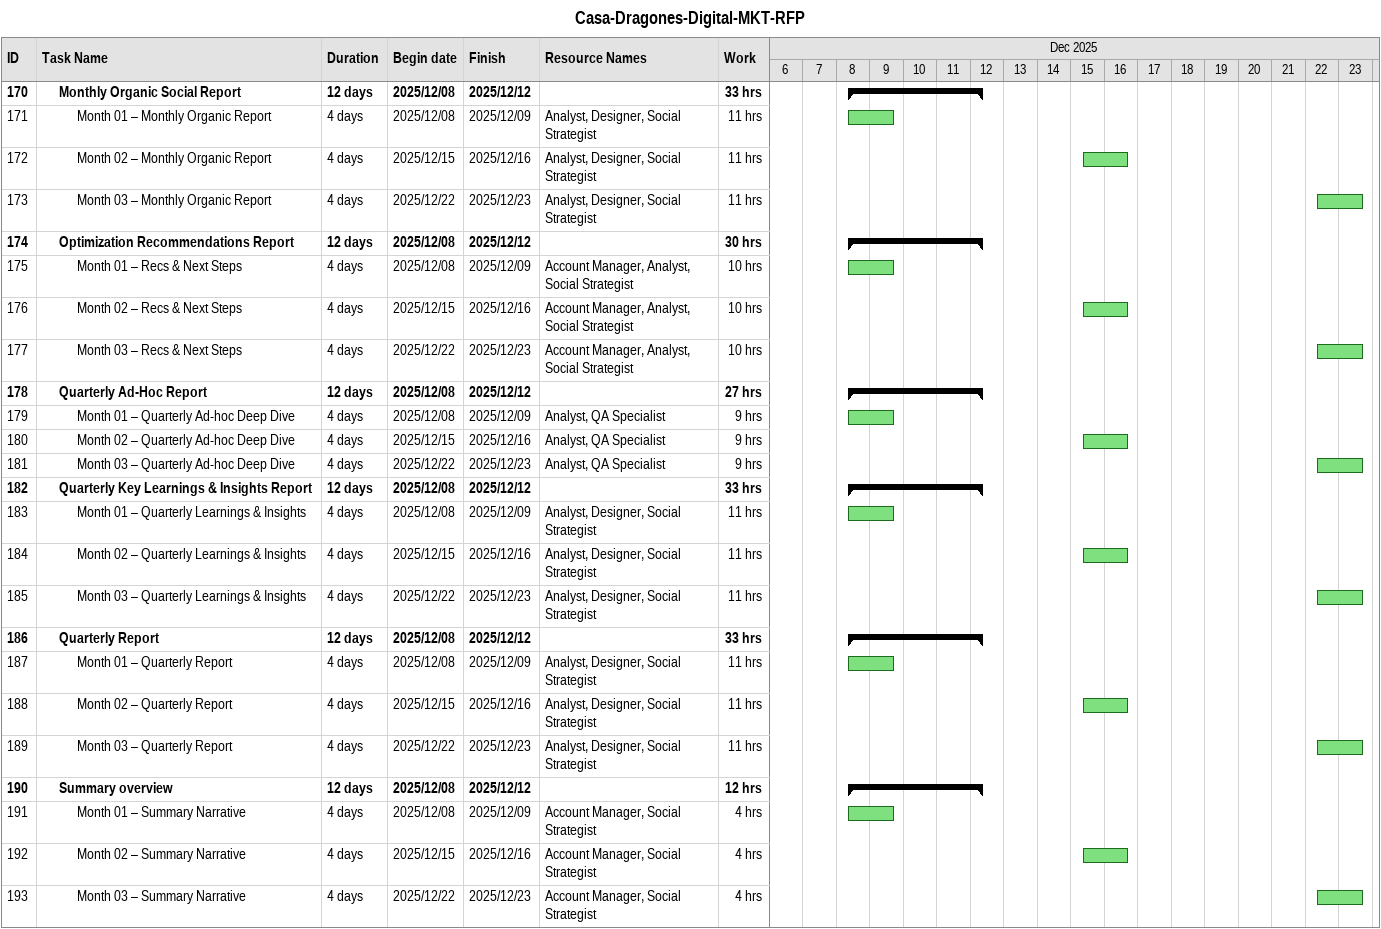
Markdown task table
Casa-Dragones-Digital-MKT-RFP

| ID | Level | Task | Duration | Start | Finish | Resources | Work (h) |
|---|---|---|---|---|---|---|---|
| 170 | 2 | **Monthly Organic Social Report** | 12d | 2025-12-08 | 2025-12-12 |  | 33 |
| 171 | 3 | Month 01 – Monthly Organic Report | 4d | 2025-12-08 | 2025-12-09 | Analyst, Designer, Social Strategist | 11 |
| 172 | 3 | Month 02 – Monthly Organic Report | 4d | 2025-12-15 | 2025-12-16 | Analyst, Designer, Social Strategist | 11 |
| 173 | 3 | Month 03 – Monthly Organic Report | 4d | 2025-12-22 | 2025-12-23 | Analyst, Designer, Social Strategist | 11 |
| 174 | 2 | **Optimization Recommendations Report** | 12d | 2025-12-08 | 2025-12-12 |  | 30 |
| 175 | 3 | Month 01 – Recs & Next Steps | 4d | 2025-12-08 | 2025-12-09 | Account Manager, Analyst, Social Strategist | 10 |
| 176 | 3 | Month 02 – Recs & Next Steps | 4d | 2025-12-15 | 2025-12-16 | Account Manager, Analyst, Social Strategist | 10 |
| 177 | 3 | Month 03 – Recs & Next Steps | 4d | 2025-12-22 | 2025-12-23 | Account Manager, Analyst, Social Strategist | 10 |
| 178 | 2 | **Quarterly Ad-Hoc Report** | 12d | 2025-12-08 | 2025-12-12 |  | 27 |
| 179 | 3 | Month 01 – Quarterly Ad-hoc Deep Dive | 4d | 2025-12-08 | 2025-12-09 | Analyst, QA Specialist | 9 |
| 180 | 3 | Month 02 – Quarterly Ad-hoc Deep Dive | 4d | 2025-12-15 | 2025-12-16 | Analyst, QA Specialist | 9 |
| 181 | 3 | Month 03 – Quarterly Ad-hoc Deep Dive | 4d | 2025-12-22 | 2025-12-23 | Analyst, QA Specialist | 9 |
| 182 | 2 | **Quarterly Key Learnings & Insights Report** | 12d | 2025-12-08 | 2025-12-12 |  | 33 |
| 183 | 3 | Month 01 – Quarterly Learnings & Insights | 4d | 2025-12-08 | 2025-12-09 | Analyst, Designer, Social Strategist | 11 |
| 184 | 3 | Month 02 – Quarterly Learnings & Insights | 4d | 2025-12-15 | 2025-12-16 | Analyst, Designer, Social Strategist | 11 |
| 185 | 3 | Month 03 – Quarterly Learnings & Insights | 4d | 2025-12-22 | 2025-12-23 | Analyst, Designer, Social Strategist | 11 |
| 186 | 2 | **Quarterly Report** | 12d | 2025-12-08 | 2025-12-12 |  | 33 |
| 187 | 3 | Month 01 – Quarterly Report | 4d | 2025-12-08 | 2025-12-09 | Analyst, Designer, Social Strategist | 11 |
| 188 | 3 | Month 02 – Quarterly Report | 4d | 2025-12-15 | 2025-12-16 | Analyst, Designer, Social Strategist | 11 |
| 189 | 3 | Month 03 – Quarterly Report | 4d | 2025-12-22 | 2025-12-23 | Analyst, Designer, Social Strategist | 11 |
| 190 | 2 | **Summary overview** | 12d | 2025-12-08 | 2025-12-12 |  | 12 |
| 191 | 3 | Month 01 – Summary Narrative | 4d | 2025-12-08 | 2025-12-09 | Account Manager, Social Strategist | 4 |
| 192 | 3 | Month 02 – Summary Narrative | 4d | 2025-12-15 | 2025-12-16 | Account Manager, Social Strategist | 4 |
| 193 | 3 | Month 03 – Summary Narrative | 4d | 2025-12-22 | 2025-12-23 | Account Manager, Social Strategist | 4 |
